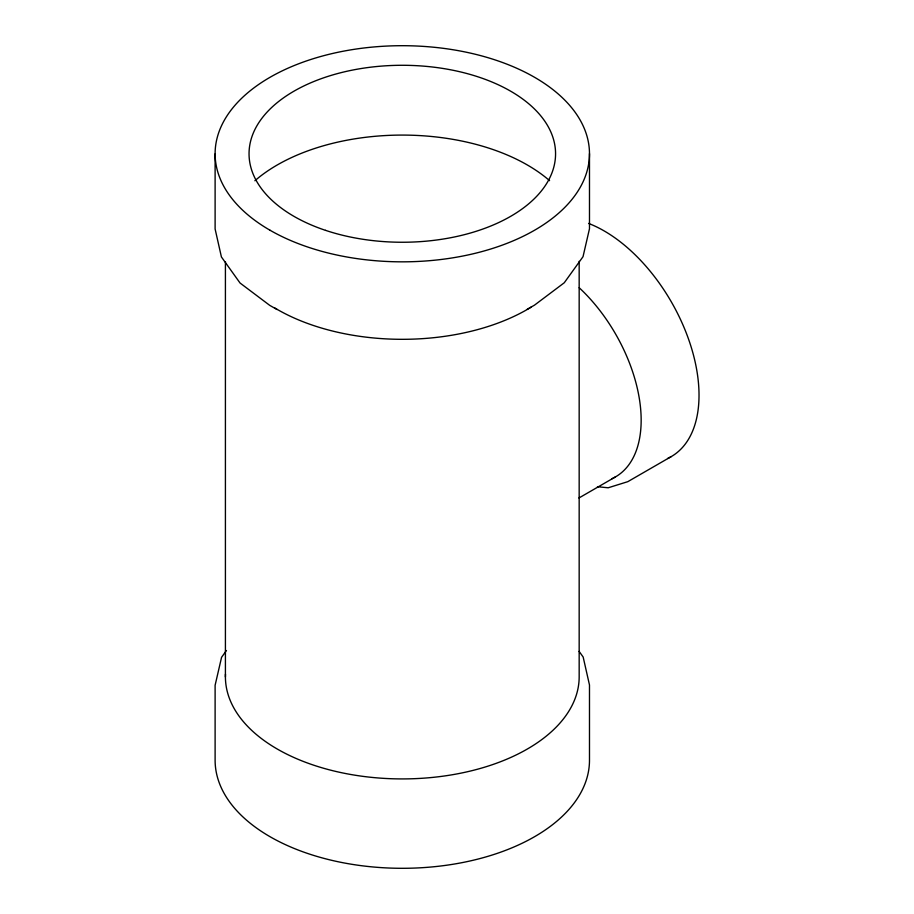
<?xml version="1.0" encoding="UTF-8"?>
<svg xmlns="http://www.w3.org/2000/svg" width="914" height="914" viewBox="0 0 914 914"><rect width="100%" height="100%" fill="white"/><g stroke="black" fill="none" stroke-linecap="round" stroke-linejoin="round"><path stroke-width="1.37" d="M226.455 650.517L221.565 657.315L215.11 685.283L215.11 760.368A187.187 108.069 0 0 0 402.537 868.3A187.187 108.069 0 0 0 589.484 760.094L589.484 685.009L583.166 657.04L579.122 651.374M578.928 497.993L615.419 476.925M671.162 456.646L627.804 481.667L608.198 487.779L597.448 486.728M527.184 309.298L534.473 305.162L564.269 282.757L583.029 256.685L589.484 228.717L589.484 153.632M277.045 309.515L269.756 305.379L240.051 283.02L221.417 256.96L215.11 228.991L215.11 153.906M579.168 261.313L579.168 676.657A176.882 102.117 0 0 1 400.138 778.911A176.882 102.117 0 0 1 225.472 674.166M225.415 261.61L225.415 676.954M579.179 287.716A123.813 71.486 60 0 1 639.126 397.362A123.813 71.486 60 0 1 611.866 478.742M531.217 307.115A176.882 102.117 0 0 1 274.657 307.892M254.88 180.755A176.882 102.117 0 0 1 549.588 180.664M588.593 223.427A134.118 77.439 60 0 1 689.636 342.282A134.118 77.439 60 0 1 667.574 458.497M325.498 230.339A153.266 88.487 0 0 0 555.563 153.883A153.266 88.487 0 0 0 325.83 77.084A153.266 88.487 0 0 0 325.498 230.339M270.087 230.271A187.187 108.069 0 0 0 583.155 181.623A187.187 108.069 0 0 0 353.638 49.413A187.187 108.069 0 0 0 270.087 230.271"/></g></svg>
